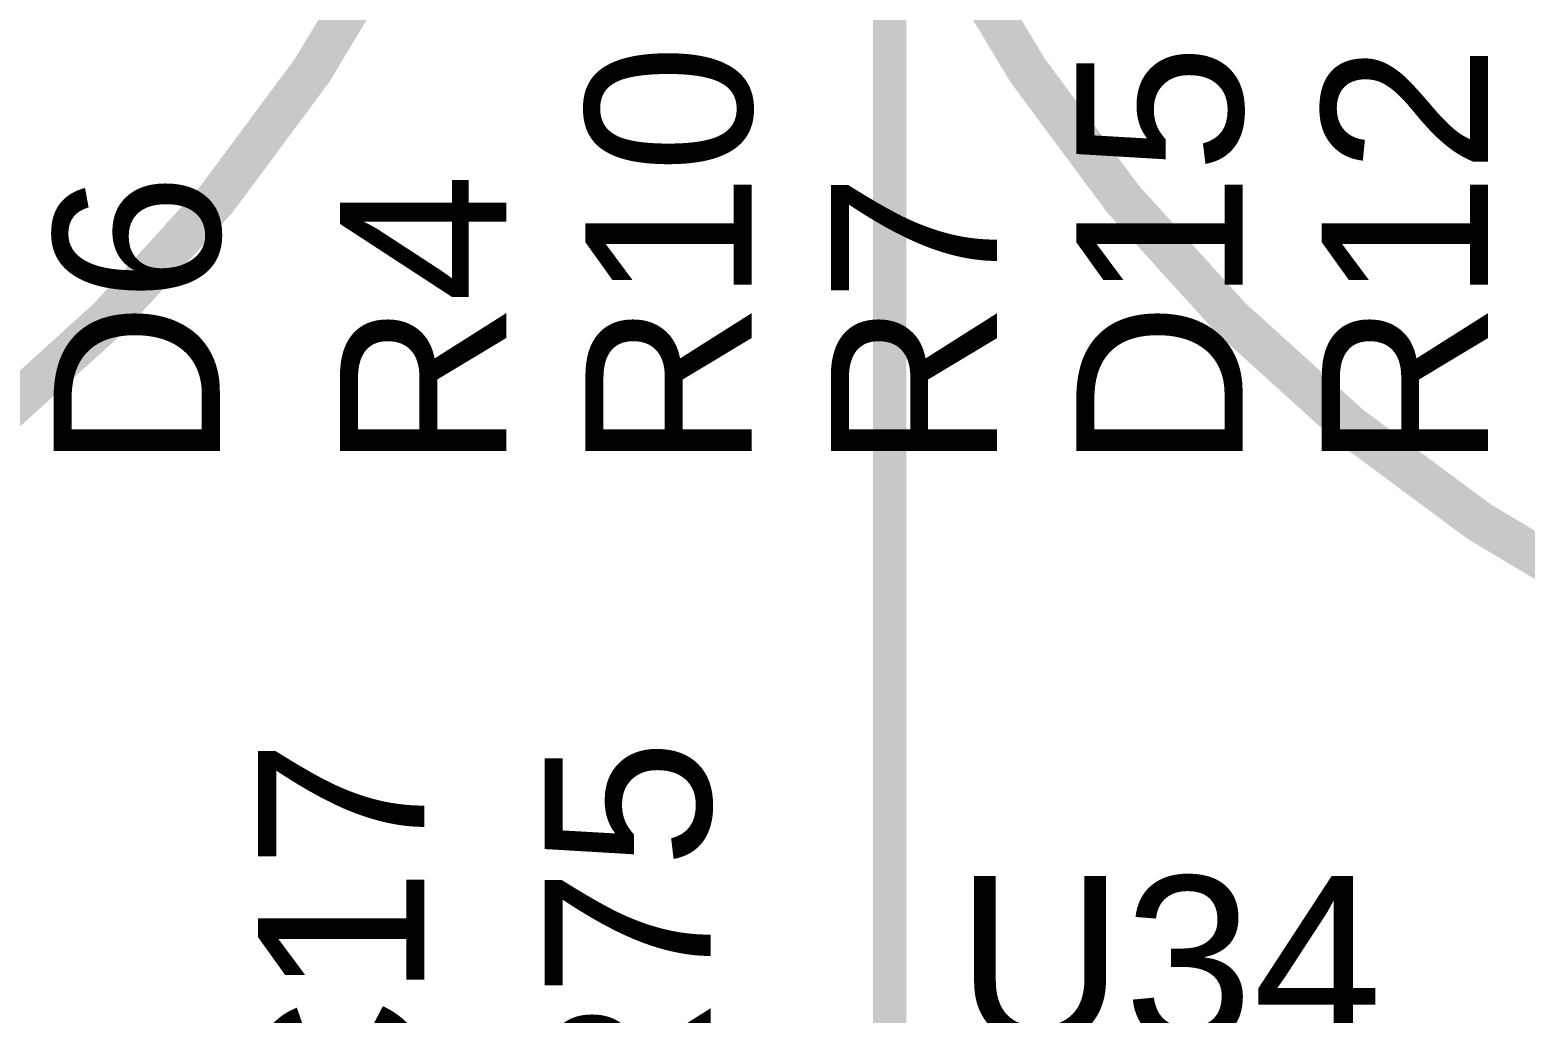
# Model space of a CAD drawing. Header units: inches. Extents: x -0.01 to 3.94, y -0.06 to 4.68.
# Drawn here: x 0.6531 to 1.0128, y 0.9322 to 1.1689 of the extents above; entities that cross this region are included whole.
import ezdxf

# ---------------------------------------------------------------- set-up
doc = ezdxf.new("R2010")
doc.units = ezdxf.units.IN
doc.header["$MEASUREMENT"] = 0
for name, color, linetype in [('Bottom Layer', 5, 'Continuous'), ('PCBD Notes', 76, 'Continuous'), ('Top Overlay', 2, 'Continuous')]:
    doc.layers.add(name, color=color, linetype=linetype)
doc.styles.add('Arial', font='', dxfattribs={"height": 0.2})
doc.styles.get('Arial').set_extended_font_data('Arial')

msp = doc.modelspace()

# ---------------------------------------------------------------- linework, layer by layer
at = {"layer": 'Bottom Layer'}
msp.add_lwpolyline([(0.86, 0.75, 0.008, 0.008, 0), (0.86, 2.76528, 0.008, 0.008, 0)], format="xyseb", dxfattribs=at)
at = {"layer": 'PCBD Notes'}
for points in [[(0.7874, 1.37795, 0.01, 0.01, 1), (0, 1.37795, 0.01, 0.01, 1)], [(1.61417, 1.37795, 0.01, 0.01, 1), (0.82677, 1.37795, 0.01, 0.01, 1)]]:
    msp.add_lwpolyline(points, format="xyseb", close=True, dxfattribs=at)

# ---------------------------------------------------------------- texts
at = {"layer": 'Top Overlay', "style": 'Arial'}
for s, p in [('R10', (0.82677, 1.06299)), ('D15', (0.94488, 1.06299)), ('R12', (1.00394, 1.06299)), ('D6', (0.69882, 1.06299)), ('R4', (0.76772, 1.06299)), ('R7', (0.88583, 1.06299)), ('C17', (0.74803, 0.89567)), ('R75', (0.81693, 0.89567))]:
    msp.add_text(s, height=0.04, rotation=90, dxfattribs=at).set_placement(p)
msp.add_text('U34', height=0.04, dxfattribs=at).set_placement((0.87598, 0.9252))

doc.saveas('drawing.dxf')
